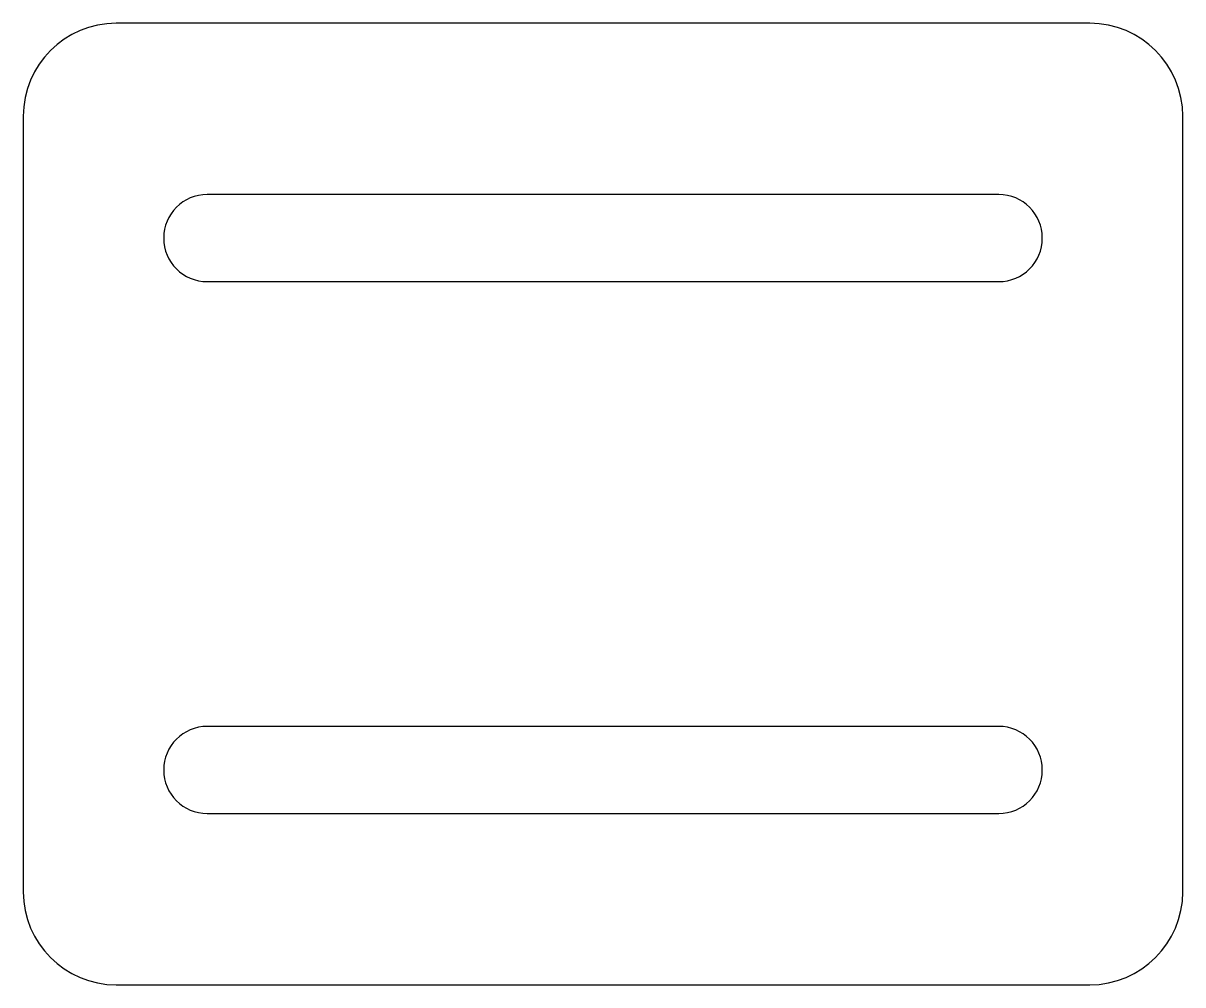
# Model space of a CAD drawing. Header units: millimetres. Extents: x -39.2 to -9.9, y -1.1 to 23.2.
import ezdxf

# ---------------------------------------------------------------- set-up
doc = ezdxf.new("R2010")
doc.units = ezdxf.units.MM

msp = doc.modelspace()

# ---------------------------------------------------------------- linework, layer by layer
at = {"color": 7, "linetype": 'Continuous', "lineweight": 25}
for p, q in [((-12.254, 23.232), (-36.854, 23.232)), ((-39.204, 20.882), (-39.204, 1.282)), ((-9.904, 1.282), (-9.904, 20.882)), ((-14.554, 18.902), (-34.554, 18.902)), ((-34.554, 16.702), (-14.554, 16.702)), ((-14.554, 5.462), (-34.554, 5.462)), ((-34.554, 3.262), (-14.554, 3.262)), ((-36.854, -1.068), (-12.254, -1.068))]:
    msp.add_line(p, q, dxfattribs=at)
for centre, radius, start, end in [((-36.854, 20.882), 2.35, 90, 180), ((-12.254, 20.882), 2.35, 0, 90), ((-34.554, 17.802), 1.1, 90, 270), ((-14.554, 17.802), 1.1, 270, 90), ((-34.554, 4.362), 1.1, 90, 270), ((-14.554, 4.362), 1.1, 270, 90), ((-36.854, 1.282), 2.35, 180, 270), ((-12.254, 1.282), 2.35, 270, 0)]:
    msp.add_arc(centre, radius, start, end, dxfattribs=at)

doc.saveas('drawing.dxf')
